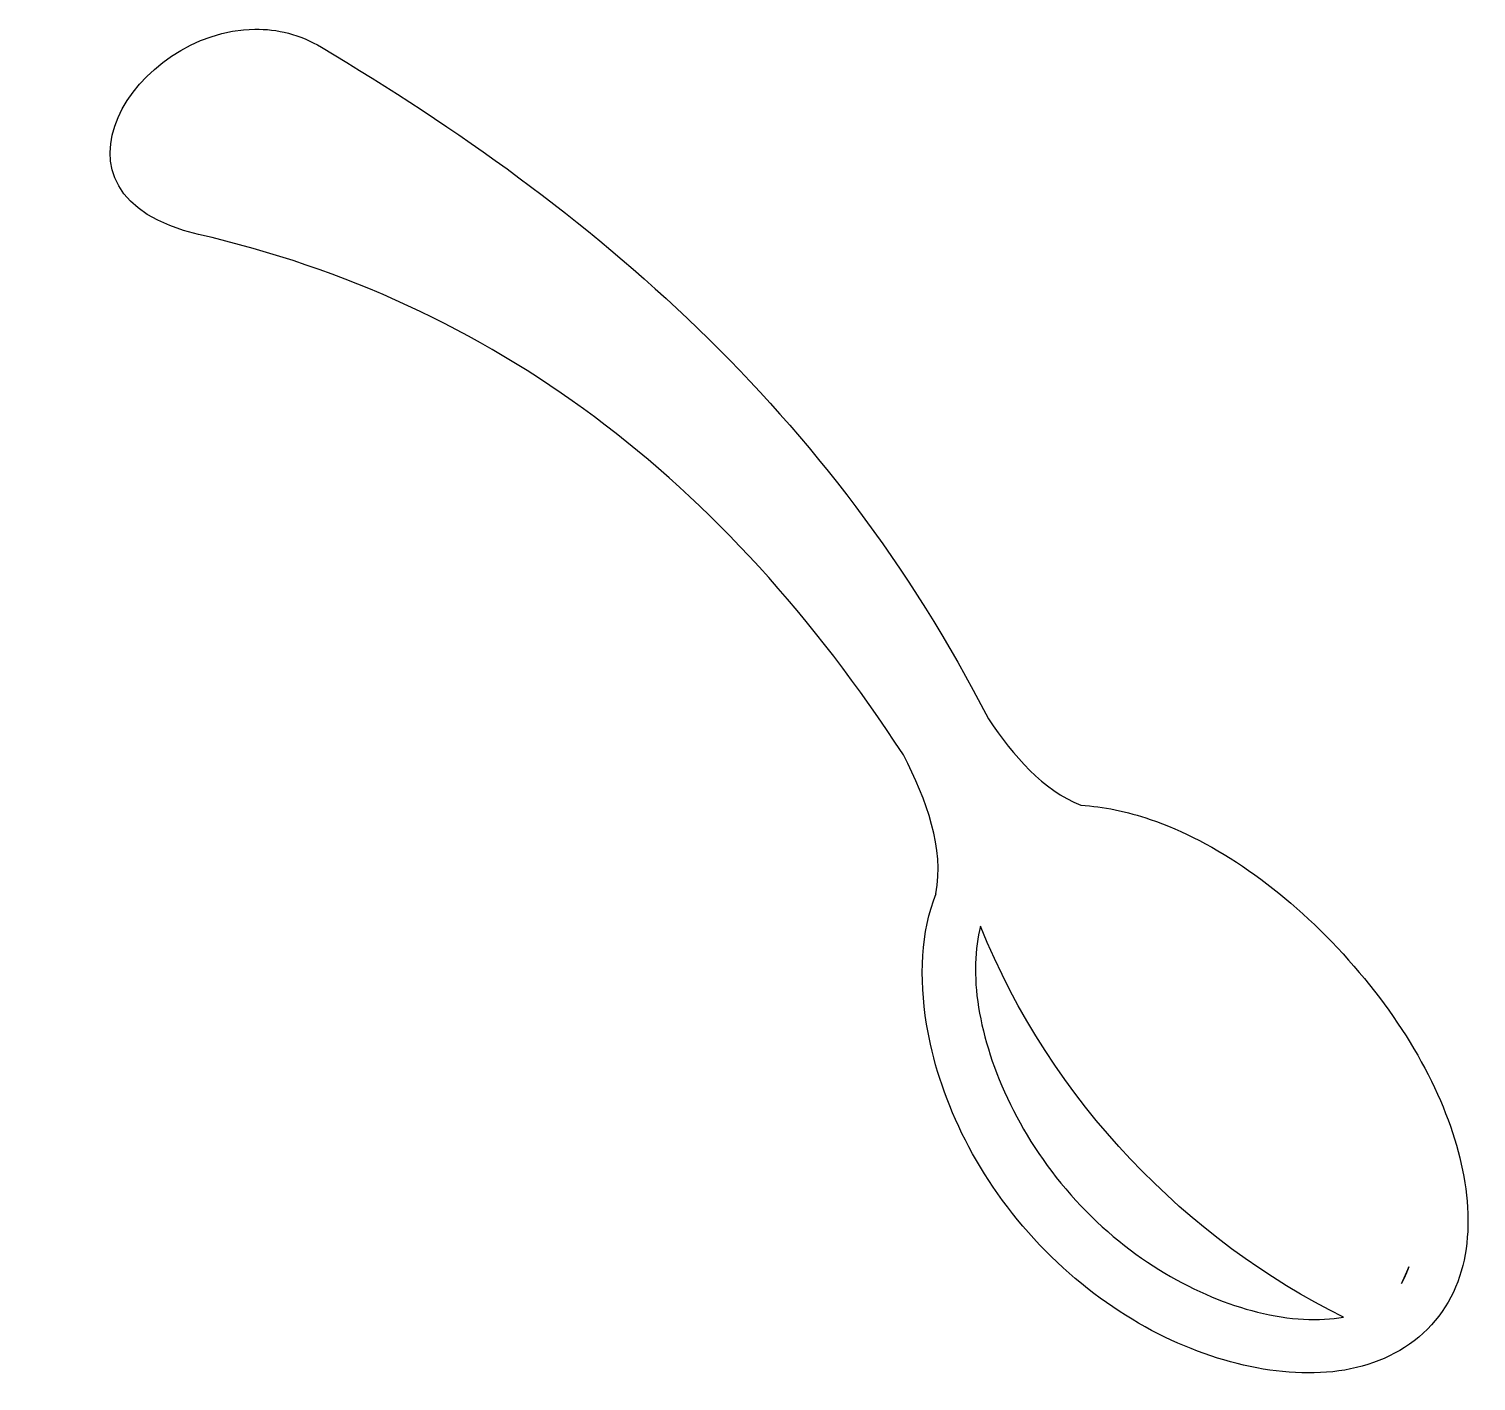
# Model space of a CAD drawing. Header units: centimetres. Extents: x -11.3 to 10.1, y -10.1 to 9.9.
import ezdxf

# ---------------------------------------------------------------- set-up
doc = ezdxf.new("R2010")
doc.units = ezdxf.units.CM
doc.header["$MEASUREMENT"] = 0
doc.layers.add('Layer 1', color=7, linetype='Continuous')

msp = doc.modelspace()

# ---------------------------------------------------------------- linework, layer by layer
at = {"layer": 'Layer 1'}
for points, knots in [([(-7.96975, 9.93844), (-9.75126, 9.92124), (-11.32008, 7.47499), (-8.80653, 6.89442), (-8.80653, 6.89442), (-4.42823, 5.88281), (-1.01347, 3.26275), (1.64716, -0.82628), (1.64716, -0.82628), (1.99564, -1.51223), (2.25573, -2.19872), (2.12682, -2.88463), (2.12682, -2.88463), (2.12682, -2.88463), (2.13209, -2.88197), (2.13209, -2.88197), (2.13209, -2.88197), (1.90632, -3.44744), (1.87853, -4.12719), (1.99112, -4.81777), (1.99112, -4.81777), (2.16338, -5.87534), (2.68731, -7.02105), (3.58296, -8.00019), (3.58296, -8.00019), (4.47844, -8.97925), (5.56178, -9.5933), (6.59527, -9.85292), (6.59527, -9.85292), (7.62872, -10.11259), (8.66277, -10.03509), (9.35466, -9.40223), (9.35466, -9.40223), (10.0479, -8.76802), (10.1389, -7.79205), (9.89757, -6.80097), (9.89757, -6.80097), (9.6562, -5.8099), (9.05155, -4.74494), (8.16598, -3.77668), (8.16598, -3.77668), (7.28037, -2.80859), (6.2734, -2.11147), (5.30784, -1.78298), (5.30784, -1.78298), (4.96185, -1.66533), (4.61447, -1.5909), (4.27865, -1.57214), (4.27865, -1.57214), (3.7077, -1.34098), (3.28602, -0.85178), (2.9068, -0.28863), (2.9068, -0.28863), (0.55876, 4.27352), (-2.92351, 7.25142), (-6.98285, 9.6709), (-6.98285, 9.6709), (-7.30278, 9.86163), (-7.63995, 9.94162), (-7.96988, 9.93841), (-7.96988, 9.93841), (-7.96988, 9.93841), (-7.96975, 9.93844), (-7.96975, 9.93844)], [0, 0, 0, 0, 0.05882353, 0.05882353, 0.05882353, 0.05882353, 0.11764706, 0.11764706, 0.11764706, 0.11764706, 0.17647059, 0.17647059, 0.17647059, 0.17647059, 0.23529412, 0.23529412, 0.23529412, 0.23529412, 0.29411765, 0.29411765, 0.29411765, 0.29411765, 0.35294118, 0.35294118, 0.35294118, 0.35294118, 0.41176471, 0.41176471, 0.41176471, 0.41176471, 0.47058824, 0.47058824, 0.47058824, 0.47058824, 0.52941176, 0.52941176, 0.52941176, 0.52941176, 0.58823529, 0.58823529, 0.58823529, 0.58823529, 0.64705882, 0.64705882, 0.64705882, 0.64705882, 0.70588235, 0.70588235, 0.70588235, 0.70588235, 0.76470588, 0.76470588, 0.76470588, 0.76470588, 0.82352941, 0.82352941, 0.82352941, 0.82352941, 0.88235294, 0.88235294, 0.88235294, 0.88235294, 1, 1, 1, 1]), ([(2.79097, -3.36429), (3.83028, -5.97196), (5.88344, -8.03671), (8.17401, -9.16492), (8.17401, -9.16492), (7.81727, -9.22509), (7.37619, -9.21055), (6.89577, -9.08986), (6.89577, -9.08986), (6.01024, -8.86738), (5.01677, -8.32105), (4.20364, -7.43215), (4.20364, -7.43215), (3.39064, -6.54333), (2.91005, -5.47872), (2.76204, -4.57004), (2.76204, -4.57004), (2.6869, -4.10889), (2.70874, -3.69784), (2.79101, -3.36429), (2.79101, -3.36429), (2.79101, -3.36429), (2.79097, -3.36429), (2.79097, -3.36429)], [0, 0, 0, 0, 0.14285714, 0.14285714, 0.14285714, 0.14285714, 0.28571429, 0.28571429, 0.28571429, 0.28571429, 0.42857143, 0.42857143, 0.42857143, 0.42857143, 0.57142857, 0.57142857, 0.57142857, 0.57142857, 0.71428571, 0.71428571, 0.71428571, 0.71428571, 1, 1, 1, 1]), ([(9.14117, -8.41909), (9.11216, -8.51), (9.07644, -8.5924), (9.03322, -8.66552), (9.03322, -8.66552), (9.03322, -8.66552), (9.14117, -8.41913), (9.14117, -8.41913), (9.14117, -8.41913), (9.14117, -8.41913), (9.14117, -8.41909), (9.14117, -8.41909)], [0, 0, 0, 0, 0.25, 0.25, 0.25, 0.25, 0.5, 0.5, 0.5, 0.5, 1, 1, 1, 1])]:
    msp.add_open_spline(points, degree=3, knots=knots, dxfattribs=at)

doc.saveas('drawing.dxf')
